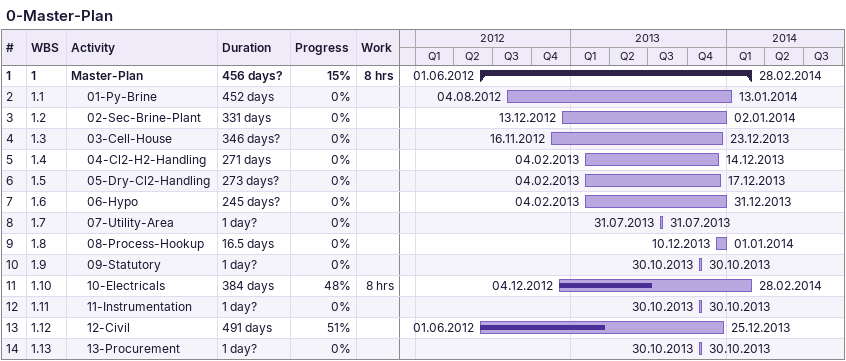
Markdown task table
0-Master-Plan

| ID | WBS | Task | Duration | Start | Finish | % complete | Work (h) |
|---|---|---|---|---|---|---|---|
| 1 | 1 | **Master-Plan** | 456d? | 2012-06-01 | 2014-02-28 | 15 | 8 |
| 2 | 1.1 | 01-Py-Brine | 452d | 2012-08-04 | 2014-01-13 | 0 |  |
| 3 | 1.2 | 02-Sec-Brine-Plant | 331d | 2012-12-13 | 2014-01-02 | 0 |  |
| 4 | 1.3 | 03-Cell-House | 346d? | 2012-11-16 | 2013-12-23 | 0 |  |
| 5 | 1.4 | 04-Cl2-H2-Handling | 271d | 2013-02-04 | 2013-12-14 | 0 |  |
| 6 | 1.5 | 05-Dry-Cl2-Handling | 273d? | 2013-02-04 | 2013-12-17 | 0 |  |
| 7 | 1.6 | 06-Hypo | 245d? | 2013-02-04 | 2013-12-31 | 0 |  |
| 8 | 1.7 | 07-Utility-Area | 1d? | 2013-07-31 | 2013-07-31 | 0 |  |
| 9 | 1.8 | 08-Process-Hookup | 16.5d | 2013-12-10 | 2014-01-01 | 0 |  |
| 10 | 1.9 | 09-Statutory | 1d? | 2013-10-30 | 2013-10-30 | 0 |  |
| 11 | 1.10 | 10-Electricals | 384d | 2012-12-04 | 2014-02-28 | 48 | 8 |
| 12 | 1.11 | 11-Instrumentation | 1d? | 2013-10-30 | 2013-10-30 | 0 |  |
| 13 | 1.12 | 12-Civil | 491d | 2012-06-01 | 2013-12-25 | 51 |  |
| 14 | 1.13 | 13-Procurement | 1d? | 2013-10-30 | 2013-10-30 | 0 |  |
